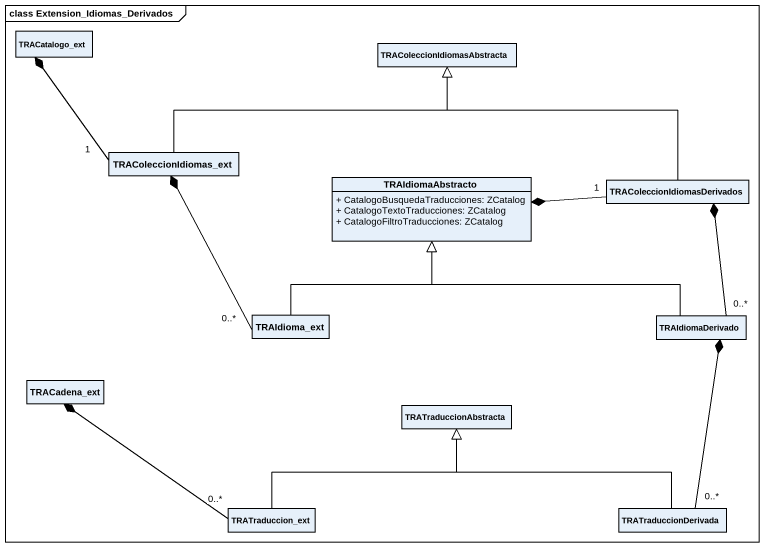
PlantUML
@startuml
mainframe class Extension_Idiomas_Derivados
hide circle
hide empty members
skinparam classAttributeIconSize 0
class TRACatalogo_ext
class TRAColeccionIdiomasAbstracta
class TRAColeccionIdiomas_ext
class TRAIdiomaAbstracto {
  + CatalogoBusquedaTraducciones: ZCatalog
  + CatalogoTextoTraducciones: ZCatalog
  + CatalogoFiltroTraducciones: ZCatalog
}
class TRAColeccionIdiomasDerivados
class TRAIdioma_ext
class TRAIdiomaDerivado
class TRACadena_ext
class TRATraduccionAbstracta
class TRATraduccion_ext
class TRATraduccionDerivada
TRAColeccionIdiomas_ext "1" -up-* TRACatalogo_ext
TRAColeccionIdiomas_ext -right-|> TRAColeccionIdiomasAbstracta
TRAColeccionIdiomasDerivados -left-|> TRAColeccionIdiomasAbstracta
TRAColeccionIdiomasDerivados "1" -left-* TRAIdiomaAbstracto
TRAIdioma_ext "0..*" -up-* TRAColeccionIdiomas_ext
TRAIdioma_ext -up-|> TRAIdiomaAbstracto
TRAIdiomaDerivado -left-|> TRAIdiomaAbstracto
TRAIdiomaDerivado "0..*" -up-* TRAColeccionIdiomasDerivados
TRATraduccion_ext "0..*" -up-* TRACadena_ext
TRATraduccion_ext -right-|> TRATraduccionAbstracta
TRATraduccionDerivada "0..*" -up-* TRAIdiomaDerivado
TRATraduccionDerivada -left-|> TRATraduccionAbstracta
@enduml
